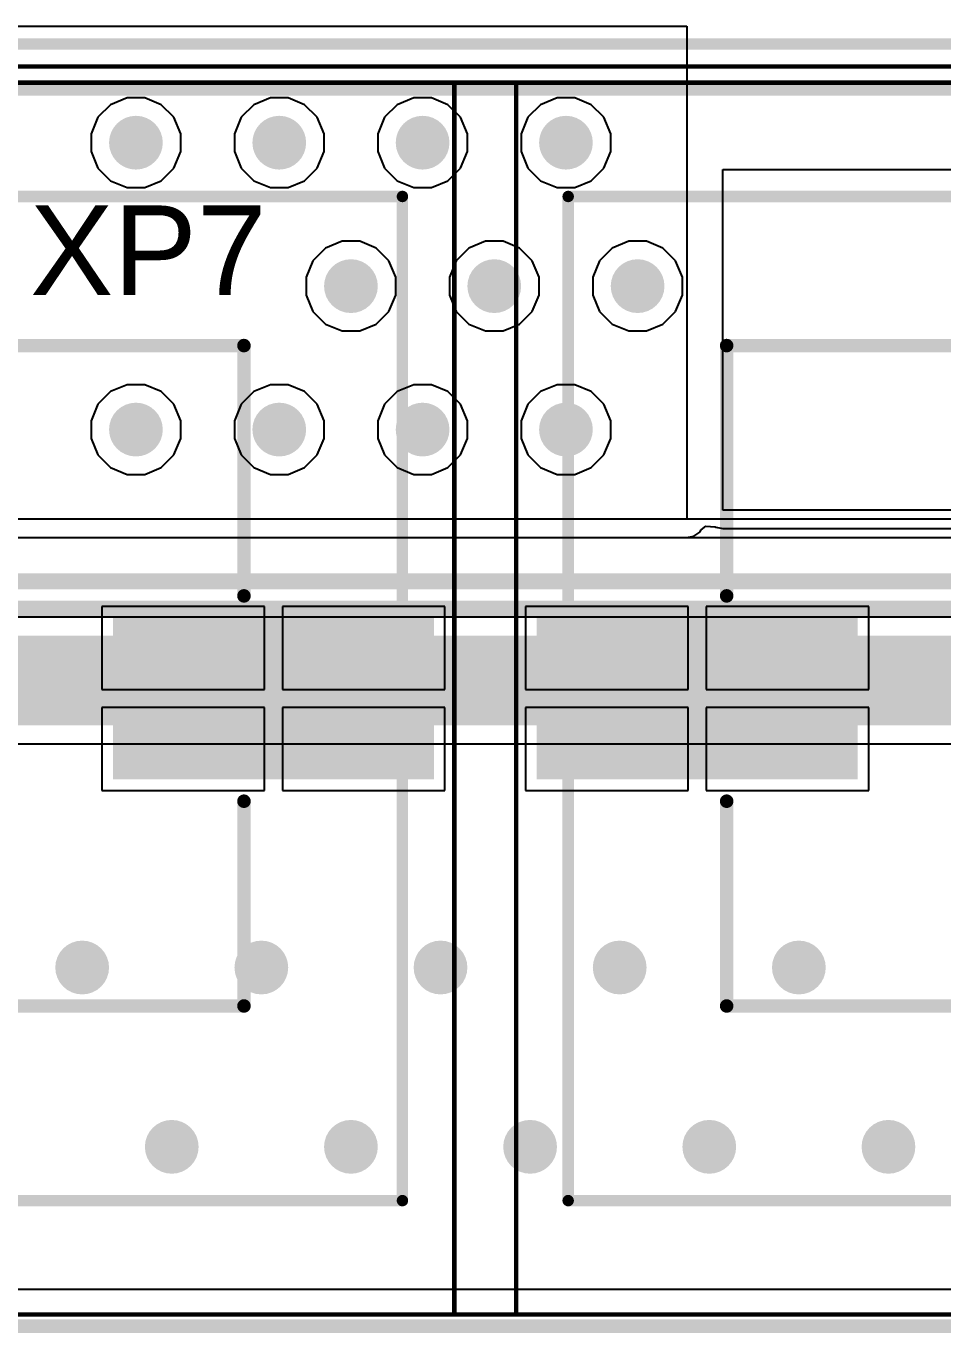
# Model space of a CAD drawing. Header units: inches. Extents: x 0 to 110, y 0 to 95.
# Drawn here: x 49.12 to 59.36, y -0.08 to 14.5 of the extents above; entities that cross this region are included whole.
import ezdxf

# ---------------------------------------------------------------- set-up
doc = ezdxf.new("R2010")
doc.units = ezdxf.units.IN
for name, color, linetype in [('Board Shape', 56, 'Continuous'), ('Bottom Layer', 5, 'Continuous'), ('Int1', 16, 'Continuous'), ('Int2', 76, 'Continuous'), ('Mechanical 13', 56, 'Continuous'), ('Top Courtyard', 56, 'Continuous'), ('Top Layer', 1, 'Continuous'), ('Top Overlay', 2, 'Continuous'), ('Top Paste', 8, 'Continuous'), ('Top Solder', 216, 'Continuous'), ('Via Holes', 16, 'Continuous')]:
    doc.layers.add(name, color=color, linetype=linetype)
doc.styles.add('Arial', font='', dxfattribs={"height": 0.2})
doc.styles.get('Arial').set_extended_font_data('Arial')

# ---------------------------------------------------------------- blocks, each defined once
blk = doc.blocks.new('RPI_721')
at = {"layer": 'Mechanical 13'}
blk.add_lwpolyline([(39.5, 28, 0.127, 0.127, 0), (-39.5, 28, 0.127, 0.127, 0)], format="xyseb", dxfattribs=at)
at = {"layer": 'Top Courtyard'}
blk.add_lwpolyline([(45.25, 28.25, 0.05, 0.05, 0), (-42.75, 28.25, 0.05, 0.05, 0)], format="xyseb", dxfattribs=at)
at = {"layer": 'Top Overlay'}
blk.add_lwpolyline([(39.5, 28, 0.127, 0.127, 0), (-39.5, 28, 0.127, 0.127, 0)], format="xyseb", dxfattribs=at)
blk = doc.blocks.new('M_____430450218_723')
at = {"layer": 'Top Layer'}
for points in [[(-0.635, 5.97), (0.635, 5.97), (0.635, 3.43), (-0.635, 3.43)], [(-5.6, 0.825), (-2.17, 0.825), (-2.17, -0.825), (-5.6, -0.825)], [(2.17, 0.825), (5.6, 0.825), (5.6, -0.825), (2.17, -0.825)], [(-0.635, -3.43), (0.635, -3.43), (0.635, -5.97), (-0.635, -5.97)]]:
    blk.add_hatch(color=1, dxfattribs=at).paths.add_polyline_path(points)
at = {"layer": 'Top Paste'}
for points in [[(-0.635, 5.97), (0.635, 5.97), (0.635, 3.43), (-0.635, 3.43)], [(-5.6, 0.825), (-2.17, 0.825), (-2.17, -0.825), (-5.6, -0.825)], [(2.17, 0.825), (5.6, 0.825), (5.6, -0.825), (2.17, -0.825)], [(-0.635, -3.43), (0.635, -3.43), (0.635, -5.97), (-0.635, -5.97)]]:
    blk.add_hatch(color=8, dxfattribs=at).paths.add_polyline_path(points)
at = {"layer": 'Top Solder'}
for points in [[(-0.711, 6.046), (0.711, 6.046), (0.711, 3.354), (-0.711, 3.354)], [(-5.676, 0.901), (-2.094, 0.901), (-2.094, -0.901), (-5.676, -0.901)], [(2.094, 0.901), (5.676, 0.901), (5.676, -0.901), (2.094, -0.901)], [(-0.711, -3.354), (0.711, -3.354), (0.711, -6.046), (-0.711, -6.046)]]:
    blk.add_hatch(color=216, dxfattribs=at).paths.add_polyline_path(points)
at = {"layer": 'Mechanical 13'}
for points in [[(-5.325, 5.6, 0.127, 0.127, 0), (-5.325, -5.6, 0.127, 0.127, 0)], [(5.325, 5.6, 0.127, 0.127, 0), (-5.325, 5.6, 0.127, 0.127, 0)], [(5.325, 5.6, 0.127, 0.127, 0), (5.325, -5.6, 0.127, 0.127, 0)], [(-0.054, -3.017, 0.127, 0.127, 0), (-0.454, -2.317, 0.127, 0.127, 0)], [(0.346, -2.317, 0.127, 0.127, 0), (-0.454, -2.317, 0.127, 0.127, 0)], [(0.346, -2.317, 0.127, 0.127, 0), (-0.054, -3.017, 0.127, 0.127, 0)], [(5.325, -5.6, 0.127, 0.127, 0), (-5.325, -5.6, 0.127, 0.127, 0)]]:
    blk.add_lwpolyline(points, format="xyseb", dxfattribs=at)
for points in [[(-5.357, 5.6, 0.0635, 0.0635, 1), (-5.293, 5.6, 0.0635, 0.0635, 1)], [(-5.357, 5.6, 0.0635, 0.0635, 1), (-5.293, 5.6, 0.0635, 0.0635, 1)], [(5.293, 5.6, 0.0635, 0.0635, 1), (5.357, 5.6, 0.0635, 0.0635, 1)], [(5.293, 5.6, 0.0635, 0.0635, 1), (5.357, 5.6, 0.0635, 0.0635, 1)], [(-0.486, -2.317, 0.0635, 0.0635, 1), (-0.422, -2.317, 0.0635, 0.0635, 1)], [(-0.486, -2.317, 0.0635, 0.0635, 1), (-0.422, -2.317, 0.0635, 0.0635, 1)], [(0.314, -2.317, 0.0635, 0.0635, 1), (0.378, -2.317, 0.0635, 0.0635, 1)], [(0.314, -2.317, 0.0635, 0.0635, 1), (0.378, -2.317, 0.0635, 0.0635, 1)], [(-0.086, -3.017, 0.0635, 0.0635, 1), (-0.022, -3.017, 0.0635, 0.0635, 1)], [(-0.086, -3.017, 0.0635, 0.0635, 1), (-0.022, -3.017, 0.0635, 0.0635, 1)], [(-5.357, -5.6, 0.0635, 0.0635, 1), (-5.293, -5.6, 0.0635, 0.0635, 1)], [(-5.357, -5.6, 0.0635, 0.0635, 1), (-5.293, -5.6, 0.0635, 0.0635, 1)], [(5.293, -5.6, 0.0635, 0.0635, 1), (5.357, -5.6, 0.0635, 0.0635, 1)], [(5.293, -5.6, 0.0635, 0.0635, 1), (5.357, -5.6, 0.0635, 0.0635, 1)]]:
    blk.add_lwpolyline(points, format="xyseb", close=True, dxfattribs=at)
at = {"layer": 'Top Courtyard'}
for points in [[(6.595, 6.87, 0.05, 0.05, 0), (-6.595, 6.87, 0.05, 0.05, 0)], [(-6.595, 6.87, 0.05, 0.05, 0), (-6.595, -6.87, 0.05, 0.05, 0)], [(6.595, 6.87, 0.05, 0.05, 0), (6.595, -6.87, 0.05, 0.05, 0)], [(6.595, -6.87, 0.05, 0.05, 0), (-6.595, -6.87, 0.05, 0.05, 0)]]:
    blk.add_lwpolyline(points, format="xyseb", dxfattribs=at)
for points in [[(-6.608, 6.87, 0.025, 0.025, 1), (-6.583, 6.87, 0.025, 0.025, 1)], [(-6.608, 6.87, 0.025, 0.025, 1), (-6.583, 6.87, 0.025, 0.025, 1)], [(6.583, 6.87, 0.025, 0.025, 1), (6.608, 6.87, 0.025, 0.025, 1)], [(6.583, 6.87, 0.025, 0.025, 1), (6.608, 6.87, 0.025, 0.025, 1)], [(-6.608, -6.87, 0.025, 0.025, 1), (-6.583, -6.87, 0.025, 0.025, 1)], [(-6.608, -6.87, 0.025, 0.025, 1), (-6.583, -6.87, 0.025, 0.025, 1)], [(6.583, -6.87, 0.025, 0.025, 1), (6.608, -6.87, 0.025, 0.025, 1)], [(6.583, -6.87, 0.025, 0.025, 1), (6.608, -6.87, 0.025, 0.025, 1)]]:
    blk.add_lwpolyline(points, format="xyseb", close=True, dxfattribs=at)
at = {"layer": 'Top Overlay'}
for points in [[(-0.955, 3.429, 0.15, 0.15, 0), (-3.556, 3.429, 0.15, 0.15, 0)], [(-3.556, 3.429, 0.15, 0.15, 0), (-3.556, 1.145, 0.15, 0.15, 0)], [(3.556, 3.429, 0.15, 0.15, 0), (0.955, 3.429, 0.15, 0.15, 0)], [(3.556, 3.429, 0.15, 0.15, 0), (3.556, 1.145, 0.15, 0.15, 0)], [(-3.556, -1.145, 0.15, 0.15, 0), (-3.556, -3.937, 0.15, 0.15, 0)], [(3.556, -1.145, 0.15, 0.15, 0), (3.556, -3.937, 0.15, 0.15, 0)], [(-0.054, -3.017, 0.15, 0.15, 0), (-0.454, -2.317, 0.15, 0.15, 0)], [(0.346, -2.317, 0.15, 0.15, 0), (-0.454, -2.317, 0.15, 0.15, 0)], [(0.346, -2.317, 0.15, 0.15, 0), (-0.054, -3.017, 0.15, 0.15, 0)], [(-0.955, -3.937, 0.15, 0.15, 0), (-3.556, -3.937, 0.15, 0.15, 0)], [(3.556, -3.937, 0.15, 0.15, 0), (0.955, -3.937, 0.15, 0.15, 0)]]:
    blk.add_lwpolyline(points, format="xyseb", dxfattribs=at)
for points in [[(-3.594, 3.429, 0.075, 0.075, 1), (-3.518, 3.429, 0.075, 0.075, 1)], [(-3.594, 3.429, 0.075, 0.075, 1), (-3.518, 3.429, 0.075, 0.075, 1)], [(-0.992, 3.429, 0.075, 0.075, 1), (-0.917, 3.429, 0.075, 0.075, 1)], [(0.917, 3.429, 0.075, 0.075, 1), (0.992, 3.429, 0.075, 0.075, 1)], [(3.518, 3.429, 0.075, 0.075, 1), (3.594, 3.429, 0.075, 0.075, 1)], [(3.518, 3.429, 0.075, 0.075, 1), (3.594, 3.429, 0.075, 0.075, 1)], [(-3.594, 1.145, 0.075, 0.075, 1), (-3.518, 1.145, 0.075, 0.075, 1)], [(3.518, 1.145, 0.075, 0.075, 1), (3.594, 1.145, 0.075, 0.075, 1)], [(-3.594, -1.145, 0.075, 0.075, 1), (-3.518, -1.145, 0.075, 0.075, 1)], [(3.518, -1.145, 0.075, 0.075, 1), (3.594, -1.145, 0.075, 0.075, 1)], [(-0.492, -2.317, 0.075, 0.075, 1), (-0.416, -2.317, 0.075, 0.075, 1)], [(-0.492, -2.317, 0.075, 0.075, 1), (-0.416, -2.317, 0.075, 0.075, 1)], [(0.309, -2.317, 0.075, 0.075, 1), (0.384, -2.317, 0.075, 0.075, 1)], [(0.309, -2.317, 0.075, 0.075, 1), (0.384, -2.317, 0.075, 0.075, 1)], [(-0.092, -3.017, 0.075, 0.075, 1), (-0.016, -3.017, 0.075, 0.075, 1)], [(-0.092, -3.017, 0.075, 0.075, 1), (-0.016, -3.017, 0.075, 0.075, 1)], [(-3.594, -3.937, 0.075, 0.075, 1), (-3.518, -3.937, 0.075, 0.075, 1)], [(-3.594, -3.937, 0.075, 0.075, 1), (-3.518, -3.937, 0.075, 0.075, 1)], [(-0.992, -3.937, 0.075, 0.075, 1), (-0.917, -3.937, 0.075, 0.075, 1)], [(0.917, -3.937, 0.075, 0.075, 1), (0.992, -3.937, 0.075, 0.075, 1)], [(3.518, -3.937, 0.075, 0.075, 1), (3.594, -3.937, 0.075, 0.075, 1)], [(3.518, -3.937, 0.075, 0.075, 1), (3.594, -3.937, 0.075, 0.075, 1)]]:
    blk.add_lwpolyline(points, format="xyseb", close=True, dxfattribs=at)
blk = doc.blocks.new('M_____430450218_812')
at = {"layer": 'Top Layer'}
for points in [[(-0.635, 5.97), (0.635, 5.97), (0.635, 3.43), (-0.635, 3.43)], [(-5.6, 0.825), (-2.17, 0.825), (-2.17, -0.825), (-5.6, -0.825)], [(2.17, 0.825), (5.6, 0.825), (5.6, -0.825), (2.17, -0.825)], [(-0.635, -3.43), (0.635, -3.43), (0.635, -5.97), (-0.635, -5.97)]]:
    blk.add_hatch(color=1, dxfattribs=at).paths.add_polyline_path(points)
at = {"layer": 'Top Paste'}
for points in [[(-0.635, 5.97), (0.635, 5.97), (0.635, 3.43), (-0.635, 3.43)], [(-5.6, 0.825), (-2.17, 0.825), (-2.17, -0.825), (-5.6, -0.825)], [(2.17, 0.825), (5.6, 0.825), (5.6, -0.825), (2.17, -0.825)], [(-0.635, -3.43), (0.635, -3.43), (0.635, -5.97), (-0.635, -5.97)]]:
    blk.add_hatch(color=8, dxfattribs=at).paths.add_polyline_path(points)
at = {"layer": 'Top Solder'}
for points in [[(-0.711, 6.046), (0.711, 6.046), (0.711, 3.354), (-0.711, 3.354)], [(-5.676, 0.901), (-2.094, 0.901), (-2.094, -0.901), (-5.676, -0.901)], [(2.094, 0.901), (5.676, 0.901), (5.676, -0.901), (2.094, -0.901)], [(-0.711, -3.354), (0.711, -3.354), (0.711, -6.046), (-0.711, -6.046)]]:
    blk.add_hatch(color=216, dxfattribs=at).paths.add_polyline_path(points)
at = {"layer": 'Mechanical 13'}
for points in [[(5.325, 5.6, 0.127, 0.127, 0), (-5.325, 5.6, 0.127, 0.127, 0)], [(-5.325, 5.6, 0.127, 0.127, 0), (-5.325, -5.6, 0.127, 0.127, 0)], [(5.325, 5.6, 0.127, 0.127, 0), (5.325, -5.6, 0.127, 0.127, 0)], [(0.346, -2.317, 0.127, 0.127, 0), (-0.454, -2.317, 0.127, 0.127, 0)], [(-0.054, -3.017, 0.127, 0.127, 0), (-0.454, -2.317, 0.127, 0.127, 0)], [(0.346, -2.317, 0.127, 0.127, 0), (-0.054, -3.017, 0.127, 0.127, 0)], [(5.325, -5.6, 0.127, 0.127, 0), (-5.325, -5.6, 0.127, 0.127, 0)]]:
    blk.add_lwpolyline(points, format="xyseb", dxfattribs=at)
for points in [[(-5.357, 5.6, 0.0635, 0.0635, 1), (-5.293, 5.6, 0.0635, 0.0635, 1)], [(-5.357, 5.6, 0.0635, 0.0635, 1), (-5.293, 5.6, 0.0635, 0.0635, 1)], [(5.293, 5.6, 0.0635, 0.0635, 1), (5.357, 5.6, 0.0635, 0.0635, 1)], [(5.293, 5.6, 0.0635, 0.0635, 1), (5.357, 5.6, 0.0635, 0.0635, 1)], [(-0.486, -2.317, 0.0635, 0.0635, 1), (-0.422, -2.317, 0.0635, 0.0635, 1)], [(-0.486, -2.317, 0.0635, 0.0635, 1), (-0.422, -2.317, 0.0635, 0.0635, 1)], [(0.314, -2.317, 0.0635, 0.0635, 1), (0.378, -2.317, 0.0635, 0.0635, 1)], [(0.314, -2.317, 0.0635, 0.0635, 1), (0.378, -2.317, 0.0635, 0.0635, 1)], [(-0.086, -3.017, 0.0635, 0.0635, 1), (-0.022, -3.017, 0.0635, 0.0635, 1)], [(-0.086, -3.017, 0.0635, 0.0635, 1), (-0.022, -3.017, 0.0635, 0.0635, 1)], [(-5.357, -5.6, 0.0635, 0.0635, 1), (-5.293, -5.6, 0.0635, 0.0635, 1)], [(-5.357, -5.6, 0.0635, 0.0635, 1), (-5.293, -5.6, 0.0635, 0.0635, 1)], [(5.293, -5.6, 0.0635, 0.0635, 1), (5.357, -5.6, 0.0635, 0.0635, 1)], [(5.293, -5.6, 0.0635, 0.0635, 1), (5.357, -5.6, 0.0635, 0.0635, 1)]]:
    blk.add_lwpolyline(points, format="xyseb", close=True, dxfattribs=at)
at = {"layer": 'Top Courtyard'}
for points in [[(-6.595, 6.87, 0.05, 0.05, 0), (-6.595, -6.87, 0.05, 0.05, 0)], [(6.595, 6.87, 0.05, 0.05, 0), (-6.595, 6.87, 0.05, 0.05, 0)], [(6.595, 6.87, 0.05, 0.05, 0), (6.595, -6.87, 0.05, 0.05, 0)], [(6.595, -6.87, 0.05, 0.05, 0), (-6.595, -6.87, 0.05, 0.05, 0)]]:
    blk.add_lwpolyline(points, format="xyseb", dxfattribs=at)
for points in [[(-6.608, 6.87, 0.025, 0.025, 1), (-6.583, 6.87, 0.025, 0.025, 1)], [(-6.608, 6.87, 0.025, 0.025, 1), (-6.583, 6.87, 0.025, 0.025, 1)], [(6.583, 6.87, 0.025, 0.025, 1), (6.608, 6.87, 0.025, 0.025, 1)], [(6.583, 6.87, 0.025, 0.025, 1), (6.608, 6.87, 0.025, 0.025, 1)], [(-6.608, -6.87, 0.025, 0.025, 1), (-6.583, -6.87, 0.025, 0.025, 1)], [(-6.608, -6.87, 0.025, 0.025, 1), (-6.583, -6.87, 0.025, 0.025, 1)], [(6.583, -6.87, 0.025, 0.025, 1), (6.608, -6.87, 0.025, 0.025, 1)], [(6.583, -6.87, 0.025, 0.025, 1), (6.608, -6.87, 0.025, 0.025, 1)]]:
    blk.add_lwpolyline(points, format="xyseb", close=True, dxfattribs=at)
at = {"layer": 'Top Overlay'}
for points in [[(-3.556, 3.429, 0.15, 0.15, 0), (-3.556, 1.145, 0.15, 0.15, 0)], [(-0.955, 3.429, 0.15, 0.15, 0), (-3.556, 3.429, 0.15, 0.15, 0)], [(3.556, 3.429, 0.15, 0.15, 0), (0.955, 3.429, 0.15, 0.15, 0)], [(3.556, 3.429, 0.15, 0.15, 0), (3.556, 1.145, 0.15, 0.15, 0)], [(-3.556, -1.145, 0.15, 0.15, 0), (-3.556, -3.937, 0.15, 0.15, 0)], [(3.556, -1.145, 0.15, 0.15, 0), (3.556, -3.937, 0.15, 0.15, 0)], [(-0.054, -3.017, 0.15, 0.15, 0), (-0.454, -2.317, 0.15, 0.15, 0)], [(0.346, -2.317, 0.15, 0.15, 0), (-0.454, -2.317, 0.15, 0.15, 0)], [(0.346, -2.317, 0.15, 0.15, 0), (-0.054, -3.017, 0.15, 0.15, 0)], [(-0.955, -3.937, 0.15, 0.15, 0), (-3.556, -3.937, 0.15, 0.15, 0)], [(3.556, -3.937, 0.15, 0.15, 0), (0.955, -3.937, 0.15, 0.15, 0)]]:
    blk.add_lwpolyline(points, format="xyseb", dxfattribs=at)
for points in [[(-3.594, 3.429, 0.075, 0.075, 1), (-3.518, 3.429, 0.075, 0.075, 1)], [(-3.594, 3.429, 0.075, 0.075, 1), (-3.518, 3.429, 0.075, 0.075, 1)], [(-0.992, 3.429, 0.075, 0.075, 1), (-0.917, 3.429, 0.075, 0.075, 1)], [(0.917, 3.429, 0.075, 0.075, 1), (0.992, 3.429, 0.075, 0.075, 1)], [(3.518, 3.429, 0.075, 0.075, 1), (3.594, 3.429, 0.075, 0.075, 1)], [(3.518, 3.429, 0.075, 0.075, 1), (3.594, 3.429, 0.075, 0.075, 1)], [(-3.594, 1.145, 0.075, 0.075, 1), (-3.518, 1.145, 0.075, 0.075, 1)], [(3.518, 1.145, 0.075, 0.075, 1), (3.594, 1.145, 0.075, 0.075, 1)], [(-3.594, -1.145, 0.075, 0.075, 1), (-3.518, -1.145, 0.075, 0.075, 1)], [(3.518, -1.145, 0.075, 0.075, 1), (3.594, -1.145, 0.075, 0.075, 1)], [(-0.492, -2.317, 0.075, 0.075, 1), (-0.416, -2.317, 0.075, 0.075, 1)], [(-0.492, -2.317, 0.075, 0.075, 1), (-0.416, -2.317, 0.075, 0.075, 1)], [(0.309, -2.317, 0.075, 0.075, 1), (0.384, -2.317, 0.075, 0.075, 1)], [(0.309, -2.317, 0.075, 0.075, 1), (0.384, -2.317, 0.075, 0.075, 1)], [(-0.092, -3.017, 0.075, 0.075, 1), (-0.016, -3.017, 0.075, 0.075, 1)], [(-0.092, -3.017, 0.075, 0.075, 1), (-0.016, -3.017, 0.075, 0.075, 1)], [(-3.594, -3.937, 0.075, 0.075, 1), (-3.518, -3.937, 0.075, 0.075, 1)], [(-3.594, -3.937, 0.075, 0.075, 1), (-3.518, -3.937, 0.075, 0.075, 1)], [(-0.992, -3.937, 0.075, 0.075, 1), (-0.917, -3.937, 0.075, 0.075, 1)], [(0.917, -3.937, 0.075, 0.075, 1), (0.992, -3.937, 0.075, 0.075, 1)], [(3.518, -3.937, 0.075, 0.075, 1), (3.594, -3.937, 0.075, 0.075, 1)], [(3.518, -3.937, 0.075, 0.075, 1), (3.594, -3.937, 0.075, 0.075, 1)]]:
    blk.add_lwpolyline(points, format="xyseb", close=True, dxfattribs=at)

msp = doc.modelspace()

# ---------------------------------------------------------------- hatches: boundary and pattern name
at = {"layer": 'Bottom Layer'}
h = msp.add_hatch(color=5, dxfattribs=at)
edge = h.paths.add_edge_path()
edge.add_arc((50.35, 13.2), 0.3, 0, 360)
h = msp.add_hatch(color=5, dxfattribs=at)
edge = h.paths.add_edge_path()
edge.add_arc((51.95, 13.2), 0.3, 0, 360)
h = msp.add_hatch(color=5, dxfattribs=at)
edge = h.paths.add_edge_path()
edge.add_arc((53.55, 13.2), 0.3, 0, 360)
h = msp.add_hatch(color=5, dxfattribs=at)
edge = h.paths.add_edge_path()
edge.add_arc((55.15, 13.2), 0.3, 0, 360)
h = msp.add_hatch(color=5, dxfattribs=at)
edge = h.paths.add_edge_path()
edge.add_arc((52.75, 11.6), 0.3, 0, 360)
h = msp.add_hatch(color=5, dxfattribs=at)
edge = h.paths.add_edge_path()
edge.add_arc((54.35, 11.6), 0.3, 0, 360)
h = msp.add_hatch(color=5, dxfattribs=at)
edge = h.paths.add_edge_path()
edge.add_arc((55.95, 11.6), 0.3, 0, 360)
h = msp.add_hatch(color=5, dxfattribs=at)
edge = h.paths.add_edge_path()
edge.add_arc((50.35, 10), 0.3, 0, 360)
h = msp.add_hatch(color=5, dxfattribs=at)
edge = h.paths.add_edge_path()
edge.add_arc((51.95, 10), 0.3, 0, 360)
h = msp.add_hatch(color=5, dxfattribs=at)
edge = h.paths.add_edge_path()
edge.add_arc((53.55, 10), 0.3, 0, 360)
h = msp.add_hatch(color=5, dxfattribs=at)
edge = h.paths.add_edge_path()
edge.add_arc((55.15, 10), 0.3, 0, 360)
h = msp.add_hatch(color=5, dxfattribs=at)
edge = h.paths.add_edge_path()
edge.add_arc((49.75, 4), 0.3, 0, 360)
h = msp.add_hatch(color=5, dxfattribs=at)
edge = h.paths.add_edge_path()
edge.add_arc((51.75, 4), 0.3, 0, 360)
h = msp.add_hatch(color=5, dxfattribs=at)
edge = h.paths.add_edge_path()
edge.add_arc((53.75, 4), 0.3, 0, 360)
h = msp.add_hatch(color=5, dxfattribs=at)
edge = h.paths.add_edge_path()
edge.add_arc((55.75, 4), 0.3, 0, 360)
h = msp.add_hatch(color=5, dxfattribs=at)
edge = h.paths.add_edge_path()
edge.add_arc((57.75, 4), 0.3, 0, 360)
h = msp.add_hatch(color=5, dxfattribs=at)
edge = h.paths.add_edge_path()
edge.add_arc((50.75, 2), 0.3, 0, 360)
h = msp.add_hatch(color=5, dxfattribs=at)
edge = h.paths.add_edge_path()
edge.add_arc((52.75, 2), 0.3, 0, 360)
h = msp.add_hatch(color=5, dxfattribs=at)
edge = h.paths.add_edge_path()
edge.add_arc((54.75, 2), 0.3, 0, 360)
h = msp.add_hatch(color=5, dxfattribs=at)
edge = h.paths.add_edge_path()
edge.add_arc((56.75, 2), 0.3, 0, 360)
h = msp.add_hatch(color=5, dxfattribs=at)
edge = h.paths.add_edge_path()
edge.add_arc((58.75, 2), 0.3, 0, 360)
at = {"layer": 'Int1'}
h = msp.add_hatch(color=16, dxfattribs=at)
edge = h.paths.add_edge_path()
edge.add_arc((50.35, 13.2), 0.3, 0, 360)
h = msp.add_hatch(color=16, dxfattribs=at)
edge = h.paths.add_edge_path()
edge.add_arc((51.95, 13.2), 0.3, 0, 360)
h = msp.add_hatch(color=16, dxfattribs=at)
edge = h.paths.add_edge_path()
edge.add_arc((53.55, 13.2), 0.3, 0, 360)
h = msp.add_hatch(color=16, dxfattribs=at)
edge = h.paths.add_edge_path()
edge.add_arc((55.15, 13.2), 0.3, 0, 360)
h = msp.add_hatch(color=16, dxfattribs=at)
edge = h.paths.add_edge_path()
edge.add_arc((52.75, 11.6), 0.3, 0, 360)
h = msp.add_hatch(color=16, dxfattribs=at)
edge = h.paths.add_edge_path()
edge.add_arc((54.35, 11.6), 0.3, 0, 360)
h = msp.add_hatch(color=16, dxfattribs=at)
edge = h.paths.add_edge_path()
edge.add_arc((55.95, 11.6), 0.3, 0, 360)
h = msp.add_hatch(color=16, dxfattribs=at)
edge = h.paths.add_edge_path()
edge.add_arc((50.35, 10), 0.3, 0, 360)
h = msp.add_hatch(color=16, dxfattribs=at)
edge = h.paths.add_edge_path()
edge.add_arc((51.95, 10), 0.3, 0, 360)
h = msp.add_hatch(color=16, dxfattribs=at)
edge = h.paths.add_edge_path()
edge.add_arc((53.55, 10), 0.3, 0, 360)
h = msp.add_hatch(color=16, dxfattribs=at)
edge = h.paths.add_edge_path()
edge.add_arc((55.15, 10), 0.3, 0, 360)
h = msp.add_hatch(color=16, dxfattribs=at)
edge = h.paths.add_edge_path()
edge.add_arc((49.75, 4), 0.3, 0, 360)
h = msp.add_hatch(color=16, dxfattribs=at)
edge = h.paths.add_edge_path()
edge.add_arc((51.75, 4), 0.3, 0, 360)
h = msp.add_hatch(color=16, dxfattribs=at)
edge = h.paths.add_edge_path()
edge.add_arc((53.75, 4), 0.3, 0, 360)
h = msp.add_hatch(color=16, dxfattribs=at)
edge = h.paths.add_edge_path()
edge.add_arc((55.75, 4), 0.3, 0, 360)
h = msp.add_hatch(color=16, dxfattribs=at)
edge = h.paths.add_edge_path()
edge.add_arc((57.75, 4), 0.3, 0, 360)
h = msp.add_hatch(color=16, dxfattribs=at)
edge = h.paths.add_edge_path()
edge.add_arc((50.75, 2), 0.3, 0, 360)
h = msp.add_hatch(color=16, dxfattribs=at)
edge = h.paths.add_edge_path()
edge.add_arc((52.75, 2), 0.3, 0, 360)
h = msp.add_hatch(color=16, dxfattribs=at)
edge = h.paths.add_edge_path()
edge.add_arc((54.75, 2), 0.3, 0, 360)
h = msp.add_hatch(color=16, dxfattribs=at)
edge = h.paths.add_edge_path()
edge.add_arc((56.75, 2), 0.3, 0, 360)
h = msp.add_hatch(color=16, dxfattribs=at)
edge = h.paths.add_edge_path()
edge.add_arc((58.75, 2), 0.3, 0, 360)
at = {"layer": 'Int2'}
h = msp.add_hatch(color=76, dxfattribs=at)
edge = h.paths.add_edge_path()
edge.add_arc((50.35, 13.2), 0.3, 0, 360)
h = msp.add_hatch(color=76, dxfattribs=at)
edge = h.paths.add_edge_path()
edge.add_arc((51.95, 13.2), 0.3, 0, 360)
h = msp.add_hatch(color=76, dxfattribs=at)
edge = h.paths.add_edge_path()
edge.add_arc((53.55, 13.2), 0.3, 0, 360)
h = msp.add_hatch(color=76, dxfattribs=at)
edge = h.paths.add_edge_path()
edge.add_arc((55.15, 13.2), 0.3, 0, 360)
h = msp.add_hatch(color=76, dxfattribs=at)
edge = h.paths.add_edge_path()
edge.add_arc((52.75, 11.6), 0.3, 0, 360)
h = msp.add_hatch(color=76, dxfattribs=at)
edge = h.paths.add_edge_path()
edge.add_arc((54.35, 11.6), 0.3, 0, 360)
h = msp.add_hatch(color=76, dxfattribs=at)
edge = h.paths.add_edge_path()
edge.add_arc((55.95, 11.6), 0.3, 0, 360)
h = msp.add_hatch(color=76, dxfattribs=at)
edge = h.paths.add_edge_path()
edge.add_arc((50.35, 10), 0.3, 0, 360)
h = msp.add_hatch(color=76, dxfattribs=at)
edge = h.paths.add_edge_path()
edge.add_arc((51.95, 10), 0.3, 0, 360)
h = msp.add_hatch(color=76, dxfattribs=at)
edge = h.paths.add_edge_path()
edge.add_arc((53.55, 10), 0.3, 0, 360)
h = msp.add_hatch(color=76, dxfattribs=at)
edge = h.paths.add_edge_path()
edge.add_arc((55.15, 10), 0.3, 0, 360)
h = msp.add_hatch(color=76, dxfattribs=at)
edge = h.paths.add_edge_path()
edge.add_arc((49.75, 4), 0.3, 0, 360)
h = msp.add_hatch(color=76, dxfattribs=at)
edge = h.paths.add_edge_path()
edge.add_arc((51.75, 4), 0.3, 0, 360)
h = msp.add_hatch(color=76, dxfattribs=at)
edge = h.paths.add_edge_path()
edge.add_arc((53.75, 4), 0.3, 0, 360)
h = msp.add_hatch(color=76, dxfattribs=at)
edge = h.paths.add_edge_path()
edge.add_arc((55.75, 4), 0.3, 0, 360)
h = msp.add_hatch(color=76, dxfattribs=at)
edge = h.paths.add_edge_path()
edge.add_arc((57.75, 4), 0.3, 0, 360)
h = msp.add_hatch(color=76, dxfattribs=at)
edge = h.paths.add_edge_path()
edge.add_arc((50.75, 2), 0.3, 0, 360)
h = msp.add_hatch(color=76, dxfattribs=at)
edge = h.paths.add_edge_path()
edge.add_arc((52.75, 2), 0.3, 0, 360)
h = msp.add_hatch(color=76, dxfattribs=at)
edge = h.paths.add_edge_path()
edge.add_arc((54.75, 2), 0.3, 0, 360)
h = msp.add_hatch(color=76, dxfattribs=at)
edge = h.paths.add_edge_path()
edge.add_arc((56.75, 2), 0.3, 0, 360)
h = msp.add_hatch(color=76, dxfattribs=at)
edge = h.paths.add_edge_path()
edge.add_arc((58.75, 2), 0.3, 0, 360)
at = {"layer": 'Top Layer'}
h = msp.add_hatch(color=1, dxfattribs=at)
edge = h.paths.add_edge_path()
edge.add_arc((50.35, 13.2), 0.3, 0, 360)
h = msp.add_hatch(color=1, dxfattribs=at)
edge = h.paths.add_edge_path()
edge.add_arc((51.95, 13.2), 0.3, 0, 360)
h = msp.add_hatch(color=1, dxfattribs=at)
edge = h.paths.add_edge_path()
edge.add_arc((53.55, 13.2), 0.3, 0, 360)
h = msp.add_hatch(color=1, dxfattribs=at)
edge = h.paths.add_edge_path()
edge.add_arc((55.15, 13.2), 0.3, 0, 360)
h = msp.add_hatch(color=1, dxfattribs=at)
edge = h.paths.add_edge_path()
edge.add_arc((52.75, 11.6), 0.3, 0, 360)
h = msp.add_hatch(color=1, dxfattribs=at)
edge = h.paths.add_edge_path()
edge.add_arc((54.35, 11.6), 0.3, 0, 360)
h = msp.add_hatch(color=1, dxfattribs=at)
edge = h.paths.add_edge_path()
edge.add_arc((55.95, 11.6), 0.3, 0, 360)
h = msp.add_hatch(color=1, dxfattribs=at)
edge = h.paths.add_edge_path()
edge.add_arc((50.35, 10), 0.3, 0, 360)
h = msp.add_hatch(color=1, dxfattribs=at)
edge = h.paths.add_edge_path()
edge.add_arc((51.95, 10), 0.3, 0, 360)
h = msp.add_hatch(color=1, dxfattribs=at)
edge = h.paths.add_edge_path()
edge.add_arc((53.55, 10), 0.3, 0, 360)
h = msp.add_hatch(color=1, dxfattribs=at)
edge = h.paths.add_edge_path()
edge.add_arc((55.15, 10), 0.3, 0, 360)
h = msp.add_hatch(color=1, dxfattribs=at)
edge = h.paths.add_edge_path()
edge.add_arc((49.75, 4), 0.3, 0, 360)
h = msp.add_hatch(color=1, dxfattribs=at)
edge = h.paths.add_edge_path()
edge.add_arc((51.75, 4), 0.3, 0, 360)
h = msp.add_hatch(color=1, dxfattribs=at)
edge = h.paths.add_edge_path()
edge.add_arc((53.75, 4), 0.3, 0, 360)
h = msp.add_hatch(color=1, dxfattribs=at)
edge = h.paths.add_edge_path()
edge.add_arc((55.75, 4), 0.3, 0, 360)
h = msp.add_hatch(color=1, dxfattribs=at)
edge = h.paths.add_edge_path()
edge.add_arc((57.75, 4), 0.3, 0, 360)
h = msp.add_hatch(color=1, dxfattribs=at)
edge = h.paths.add_edge_path()
edge.add_arc((50.75, 2), 0.3, 0, 360)
h = msp.add_hatch(color=1, dxfattribs=at)
edge = h.paths.add_edge_path()
edge.add_arc((52.75, 2), 0.3, 0, 360)
h = msp.add_hatch(color=1, dxfattribs=at)
edge = h.paths.add_edge_path()
edge.add_arc((54.75, 2), 0.3, 0, 360)
h = msp.add_hatch(color=1, dxfattribs=at)
edge = h.paths.add_edge_path()
edge.add_arc((56.75, 2), 0.3, 0, 360)
h = msp.add_hatch(color=1, dxfattribs=at)
edge = h.paths.add_edge_path()
edge.add_arc((58.75, 2), 0.3, 0, 360)
at = {"layer": 'Via Holes'}
h = msp.add_hatch(color=7, dxfattribs=at)
edge = h.paths.add_edge_path()
edge.add_arc((50.35, 13.2), 0.15, 0, 360)
h = msp.add_hatch(color=7, dxfattribs=at)
edge = h.paths.add_edge_path()
edge.add_arc((51.95, 13.2), 0.15, 0, 360)
h = msp.add_hatch(color=7, dxfattribs=at)
edge = h.paths.add_edge_path()
edge.add_arc((53.55, 13.2), 0.15, 0, 360)
h = msp.add_hatch(color=7, dxfattribs=at)
edge = h.paths.add_edge_path()
edge.add_arc((55.15, 13.2), 0.15, 0, 360)
h = msp.add_hatch(color=7, dxfattribs=at)
edge = h.paths.add_edge_path()
edge.add_arc((52.75, 11.6), 0.15, 0, 360)
h = msp.add_hatch(color=7, dxfattribs=at)
edge = h.paths.add_edge_path()
edge.add_arc((54.35, 11.6), 0.15, 0, 360)
h = msp.add_hatch(color=7, dxfattribs=at)
edge = h.paths.add_edge_path()
edge.add_arc((55.95, 11.6), 0.15, 0, 360)
h = msp.add_hatch(color=7, dxfattribs=at)
edge = h.paths.add_edge_path()
edge.add_arc((50.35, 10), 0.15, 0, 360)
h = msp.add_hatch(color=7, dxfattribs=at)
edge = h.paths.add_edge_path()
edge.add_arc((51.95, 10), 0.15, 0, 360)
h = msp.add_hatch(color=7, dxfattribs=at)
edge = h.paths.add_edge_path()
edge.add_arc((53.55, 10), 0.15, 0, 360)
h = msp.add_hatch(color=7, dxfattribs=at)
edge = h.paths.add_edge_path()
edge.add_arc((55.15, 10), 0.15, 0, 360)
h = msp.add_hatch(color=7, dxfattribs=at)
edge = h.paths.add_edge_path()
edge.add_arc((49.75, 4), 0.15, 0, 360)
h = msp.add_hatch(color=7, dxfattribs=at)
edge = h.paths.add_edge_path()
edge.add_arc((51.75, 4), 0.15, 0, 360)
h = msp.add_hatch(color=7, dxfattribs=at)
edge = h.paths.add_edge_path()
edge.add_arc((53.75, 4), 0.15, 0, 360)
h = msp.add_hatch(color=7, dxfattribs=at)
edge = h.paths.add_edge_path()
edge.add_arc((55.75, 4), 0.15, 0, 360)
h = msp.add_hatch(color=7, dxfattribs=at)
edge = h.paths.add_edge_path()
edge.add_arc((57.75, 4), 0.15, 0, 360)
h = msp.add_hatch(color=7, dxfattribs=at)
edge = h.paths.add_edge_path()
edge.add_arc((50.75, 2), 0.15, 0, 360)
h = msp.add_hatch(color=7, dxfattribs=at)
edge = h.paths.add_edge_path()
edge.add_arc((52.75, 2), 0.15, 0, 360)
h = msp.add_hatch(color=7, dxfattribs=at)
edge = h.paths.add_edge_path()
edge.add_arc((54.75, 2), 0.15, 0, 360)
h = msp.add_hatch(color=7, dxfattribs=at)
edge = h.paths.add_edge_path()
edge.add_arc((56.75, 2), 0.15, 0, 360)
h = msp.add_hatch(color=7, dxfattribs=at)
edge = h.paths.add_edge_path()
edge.add_arc((58.75, 2), 0.15, 0, 360)

# ---------------------------------------------------------------- linework, layer by layer
at = {"layer": 'Board Shape'}
msp.add_lwpolyline([(2, 0, 0.15, 0.15, 0), (89.072, 0, 0.15, 0.15, 0)], format="xyseb", dxfattribs=at)
at = {"layer": 'Bottom Layer'}
for points in [[(37.6, 13.8, 0.15, 0.15, 0), (68.6, 13.8, 0.15, 0.15, 0)], [(18.103, 8.307, 0.18, 0.18, 0), (85.977, 8.307, 0.18, 0.18, 0)], [(18.23, 8, 0.18, 0.18, 0), (86.104, 8, 0.18, 0.18, 0)]]:
    msp.add_lwpolyline(points, format="xyseb", dxfattribs=at)
at = {"layer": 'Int1'}
for p, q in [((76.645, 9), (18.598, 9)), ((18.966, 8.796), (76.645, 8.796)), ((80.708, 7.906), (19.692, 7.906)), ((19.4, 6.494), (81, 6.494)), ((89.072, 0.408), (2, 0.408))]:
    msp.add_line(p, q, dxfattribs=at)
msp.add_lwpolyline([(19.4, 7.2, 1, 1, 0), (81, 7.2, 1, 1, 0)], format="xyseb", dxfattribs=at)
at = {"layer": 'Int2'}
for p, q in [((50.067, 13.624), (49.926, 13.483)), ((50.251, 13.7), (50.067, 13.624)), ((50.449, 13.7), (50.251, 13.7)), ((50.633, 13.624), (50.449, 13.7)), ((50.774, 13.483), (50.633, 13.624)), ((51.667, 13.624), (51.526, 13.483)), ((51.851, 13.7), (51.667, 13.624)), ((52.049, 13.7), (51.851, 13.7)), ((52.233, 13.624), (52.049, 13.7)), ((52.374, 13.483), (52.233, 13.624)), ((53.267, 13.624), (53.126, 13.483)), ((53.451, 13.7), (53.267, 13.624)), ((53.649, 13.7), (53.451, 13.7)), ((53.833, 13.624), (53.649, 13.7)), ((53.974, 13.483), (53.833, 13.624)), ((54.867, 13.624), (54.726, 13.483)), ((55.051, 13.7), (54.867, 13.624)), ((55.249, 13.7), (55.051, 13.7)), ((55.433, 13.624), (55.249, 13.7)), ((55.574, 13.483), (55.433, 13.624)), ((49.926, 13.483), (49.85, 13.299)), ((50.85, 13.299), (50.774, 13.483)), ((51.526, 13.483), (51.45, 13.299)), ((52.45, 13.299), (52.374, 13.483)), ((53.126, 13.483), (53.05, 13.299)), ((54.05, 13.299), (53.974, 13.483)), ((54.726, 13.483), (54.65, 13.299)), ((55.65, 13.299), (55.574, 13.483)), ((49.85, 13.299), (49.85, 13.101)), ((50.85, 13.101), (50.85, 13.299)), ((51.45, 13.299), (51.45, 13.101)), ((52.45, 13.101), (52.45, 13.299)), ((53.05, 13.299), (53.05, 13.101)), ((54.05, 13.101), (54.05, 13.299)), ((54.65, 13.299), (54.65, 13.101)), ((55.65, 13.101), (55.65, 13.299)), ((49.85, 13.101), (49.926, 12.917)), ((50.774, 12.917), (50.85, 13.101)), ((51.45, 13.101), (51.526, 12.917)), ((52.374, 12.917), (52.45, 13.101)), ((53.05, 13.101), (53.126, 12.917)), ((53.974, 12.917), (54.05, 13.101)), ((54.65, 13.101), (54.726, 12.917)), ((55.574, 12.917), (55.65, 13.101)), ((49.926, 12.917), (50.067, 12.776)), ((50.633, 12.776), (50.774, 12.917)), ((51.526, 12.917), (51.667, 12.776)), ((52.233, 12.776), (52.374, 12.917)), ((53.126, 12.917), (53.267, 12.776)), ((53.833, 12.776), (53.974, 12.917)), ((54.726, 12.917), (54.867, 12.776)), ((55.433, 12.776), (55.574, 12.917)), ((50.067, 12.776), (50.251, 12.7)), ((50.251, 12.7), (50.449, 12.7)), ((50.449, 12.7), (50.633, 12.776)), ((51.667, 12.776), (51.851, 12.7)), ((51.851, 12.7), (52.049, 12.7)), ((52.049, 12.7), (52.233, 12.776)), ((53.267, 12.776), (53.451, 12.7)), ((53.451, 12.7), (53.649, 12.7)), ((53.649, 12.7), (53.833, 12.776)), ((54.867, 12.776), (55.051, 12.7)), ((55.051, 12.7), (55.249, 12.7)), ((55.249, 12.7), (55.433, 12.776)), ((52.651, 12.1), (52.467, 12.024)), ((52.849, 12.1), (52.651, 12.1)), ((53.033, 12.024), (52.849, 12.1)), ((54.251, 12.1), (54.067, 12.024)), ((54.449, 12.1), (54.251, 12.1)), ((54.633, 12.024), (54.449, 12.1)), ((55.851, 12.1), (55.667, 12.024)), ((56.049, 12.1), (55.851, 12.1)), ((56.233, 12.024), (56.049, 12.1)), ((52.467, 12.024), (52.326, 11.883)), ((53.174, 11.883), (53.033, 12.024)), ((54.067, 12.024), (53.926, 11.883)), ((54.774, 11.883), (54.633, 12.024)), ((55.667, 12.024), (55.526, 11.883)), ((56.374, 11.883), (56.233, 12.024)), ((52.326, 11.883), (52.25, 11.699)), ((53.25, 11.699), (53.174, 11.883)), ((53.926, 11.883), (53.85, 11.699)), ((54.85, 11.699), (54.774, 11.883)), ((55.526, 11.883), (55.45, 11.699)), ((56.45, 11.699), (56.374, 11.883)), ((52.25, 11.699), (52.25, 11.501)), ((53.25, 11.501), (53.25, 11.699)), ((53.85, 11.699), (53.85, 11.501)), ((54.85, 11.501), (54.85, 11.699)), ((55.45, 11.699), (55.45, 11.501)), ((56.45, 11.501), (56.45, 11.699)), ((52.25, 11.501), (52.326, 11.317)), ((53.174, 11.317), (53.25, 11.501)), ((53.85, 11.501), (53.926, 11.317)), ((54.774, 11.317), (54.85, 11.501)), ((55.45, 11.501), (55.526, 11.317)), ((56.374, 11.317), (56.45, 11.501)), ((52.326, 11.317), (52.467, 11.176)), ((53.033, 11.176), (53.174, 11.317)), ((53.926, 11.317), (54.067, 11.176)), ((54.633, 11.176), (54.774, 11.317)), ((55.526, 11.317), (55.667, 11.176)), ((56.233, 11.176), (56.374, 11.317)), ((52.467, 11.176), (52.651, 11.1)), ((52.651, 11.1), (52.849, 11.1)), ((52.849, 11.1), (53.033, 11.176)), ((54.067, 11.176), (54.251, 11.1)), ((54.251, 11.1), (54.449, 11.1)), ((54.449, 11.1), (54.633, 11.176)), ((55.667, 11.176), (55.851, 11.1)), ((55.851, 11.1), (56.049, 11.1)), ((56.049, 11.1), (56.233, 11.176)), ((50.251, 10.5), (50.067, 10.424)), ((50.449, 10.5), (50.251, 10.5)), ((50.633, 10.424), (50.449, 10.5)), ((51.851, 10.5), (51.667, 10.424)), ((52.049, 10.5), (51.851, 10.5)), ((52.233, 10.424), (52.049, 10.5)), ((53.451, 10.5), (53.267, 10.424)), ((53.649, 10.5), (53.451, 10.5)), ((53.833, 10.424), (53.649, 10.5)), ((55.051, 10.5), (54.867, 10.424)), ((55.249, 10.5), (55.051, 10.5)), ((55.433, 10.424), (55.249, 10.5)), ((50.067, 10.424), (49.926, 10.283)), ((50.774, 10.283), (50.633, 10.424)), ((51.667, 10.424), (51.526, 10.283)), ((52.374, 10.283), (52.233, 10.424)), ((53.267, 10.424), (53.126, 10.283)), ((53.974, 10.283), (53.833, 10.424)), ((54.867, 10.424), (54.726, 10.283)), ((55.574, 10.283), (55.433, 10.424)), ((49.926, 10.283), (49.85, 10.099)), ((50.85, 10.099), (50.774, 10.283)), ((51.526, 10.283), (51.45, 10.099)), ((52.45, 10.099), (52.374, 10.283)), ((53.126, 10.283), (53.05, 10.099)), ((54.05, 10.099), (53.974, 10.283)), ((54.726, 10.283), (54.65, 10.099)), ((55.65, 10.099), (55.574, 10.283)), ((49.85, 10.099), (49.85, 9.901)), ((50.85, 9.901), (50.85, 10.099)), ((51.45, 10.099), (51.45, 9.901)), ((52.45, 9.901), (52.45, 10.099)), ((53.05, 10.099), (53.05, 9.901)), ((54.05, 9.901), (54.05, 10.099)), ((54.65, 10.099), (54.65, 9.901)), ((55.65, 9.901), (55.65, 10.099)), ((49.85, 9.901), (49.926, 9.717)), ((50.774, 9.717), (50.85, 9.901)), ((51.45, 9.901), (51.526, 9.717)), ((52.374, 9.717), (52.45, 9.901)), ((53.05, 9.901), (53.126, 9.717)), ((53.974, 9.717), (54.05, 9.901)), ((54.65, 9.901), (54.726, 9.717)), ((55.574, 9.717), (55.65, 9.901)), ((49.926, 9.717), (50.067, 9.576)), ((50.633, 9.576), (50.774, 9.717)), ((51.526, 9.717), (51.667, 9.576)), ((52.233, 9.576), (52.374, 9.717)), ((53.126, 9.717), (53.267, 9.576)), ((53.833, 9.576), (53.974, 9.717)), ((54.726, 9.717), (54.867, 9.576)), ((55.433, 9.576), (55.574, 9.717)), ((50.067, 9.576), (50.251, 9.5)), ((50.251, 9.5), (50.449, 9.5)), ((50.449, 9.5), (50.633, 9.576)), ((51.667, 9.576), (51.851, 9.5)), ((51.851, 9.5), (52.049, 9.5)), ((52.049, 9.5), (52.233, 9.576)), ((53.267, 9.576), (53.451, 9.5)), ((53.451, 9.5), (53.649, 9.5)), ((53.649, 9.5), (53.833, 9.576)), ((54.867, 9.576), (55.051, 9.5)), ((55.051, 9.5), (55.249, 9.5)), ((55.249, 9.5), (55.433, 9.576)), ((89.072, 0.408), (2, 0.408))]:
    msp.add_line(p, q, dxfattribs=at)
at = {"layer": 'Top Layer'}
for p, q in [((40, 14.5), (56.5, 14.5)), ((56.5, 14.5), (56.5, 9)), ((56.9, 9.1), (56.9, 12.9)), ((56.9, 12.9), (69.7, 12.9)), ((68.1, 9.1), (56.9, 9.1)), ((56.5, 9), (40, 9)), ((56.661, 8.88), (56.712, 8.921)), ((56.712, 8.921), (56.815, 8.916)), ((56.815, 8.916), (56.822, 8.912)), ((56.822, 8.912), (56.9, 8.896)), ((56.9, 8.896), (67.2, 8.896)), ((40, 8.796), (56.5, 8.796)), ((56.5, 8.796), (56.578, 8.812)), ((56.578, 8.812), (56.644, 8.856)), ((56.644, 8.856), (56.661, 8.88)), ((51.785, 8.025), (49.97, 8.025)), ((49.97, 8.025), (49.97, 7.1)), ((51.785, 7.1), (51.785, 8.025)), ((53.8, 8.025), (51.985, 8.025)), ((51.985, 8.025), (51.985, 7.1)), ((53.8, 7.1), (53.8, 8.025)), ((56.515, 8.025), (54.7, 8.025)), ((54.7, 8.025), (54.7, 7.1)), ((56.515, 7.1), (56.515, 8.025)), ((58.53, 8.025), (56.715, 8.025)), ((56.715, 8.025), (56.715, 7.1)), ((58.53, 7.1), (58.53, 8.025)), ((49.97, 7.1), (51.785, 7.1)), ((51.985, 7.1), (53.8, 7.1)), ((54.7, 7.1), (56.515, 7.1)), ((56.715, 7.1), (58.53, 7.1)), ((51.785, 6.9), (49.97, 6.9)), ((49.97, 6.9), (49.97, 5.975)), ((51.785, 5.975), (51.785, 6.9)), ((53.8, 6.9), (51.985, 6.9)), ((51.985, 6.9), (51.985, 5.975)), ((53.8, 5.975), (53.8, 6.9)), ((56.515, 6.9), (54.7, 6.9)), ((54.7, 6.9), (54.7, 5.975)), ((56.515, 5.975), (56.515, 6.9)), ((58.53, 6.9), (56.715, 6.9)), ((56.715, 6.9), (56.715, 5.975)), ((58.53, 5.975), (58.53, 6.9)), ((49.97, 5.975), (51.785, 5.975)), ((51.985, 5.975), (53.8, 5.975)), ((54.7, 5.975), (56.515, 5.975)), ((56.715, 5.975), (58.53, 5.975)), ((67.2, 0.408), (28.1, 0.408))]:
    msp.add_line(p, q, dxfattribs=at)

# ---------------------------------------------------------------- block references
at = {"rotation": 180}
for name, p in [('RPI_721', (44.9, 42.3)), ('M_____430450218_812', (48, 7)), ('M_____430450218_723', (60.5, 7))]:
    msp.add_blockref(name, p, dxfattribs=at)

# ---------------------------------------------------------------- texts
at = {"layer": 'Top Overlay', "style": 'Arial'}
msp.add_text('XP7', height=1, dxfattribs=at).set_placement((49.167, 11.5))

doc.saveas('drawing.dxf')
